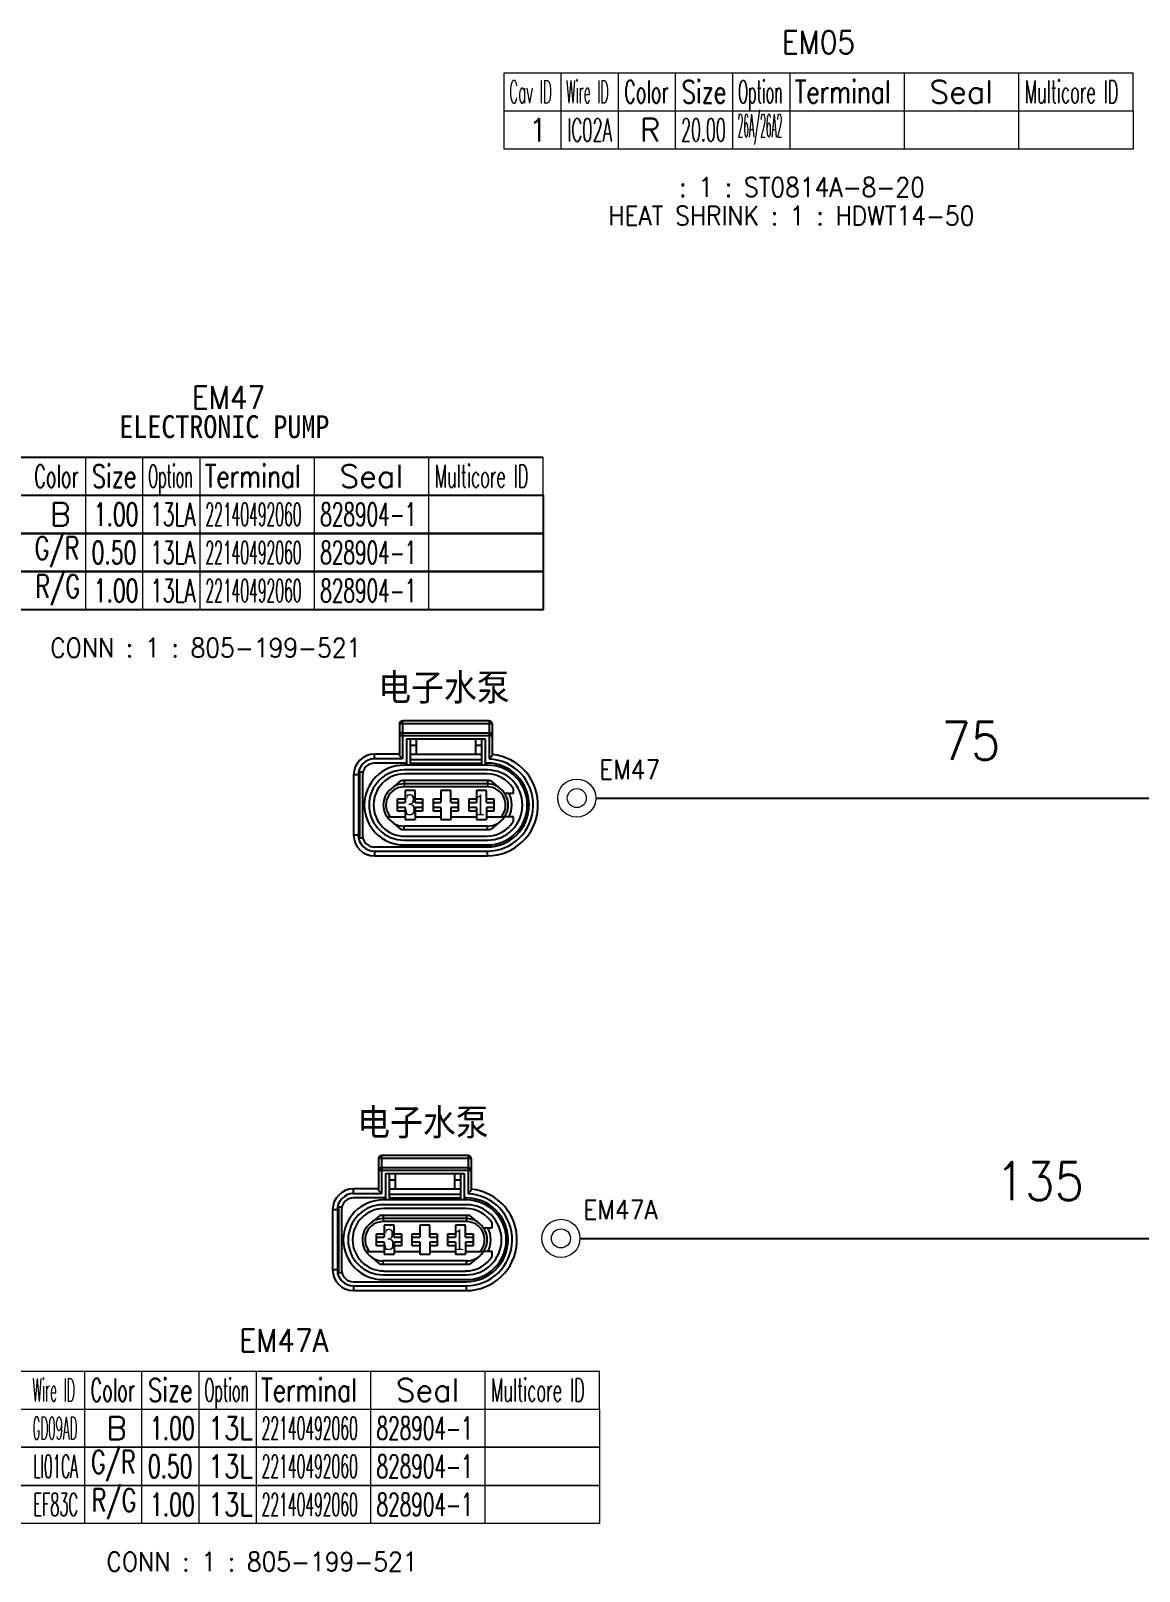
# Model space of a CAD drawing. Header units: inches. Extents: x 47316 to 59086, y 3141 to 11743.
# Drawn here: x 50552 to 50697.3, y 11028.6 to 11230.6 of the extents above; entities that cross this region are included whole.
import ezdxf

# ---------------------------------------------------------------- set-up
doc = ezdxf.new("R2010")
doc.units = ezdxf.units.IN
doc.header["$MEASUREMENT"] = 0
doc.styles.add('MtX_Times_New_Roman', font='')
doc.styles.get("Standard").update_dxf_attribs({"font": ''})
doc.styles.add('样式 100', font='SimSun.ttf', dxfattribs={"width": 0.7, "height": 3.5})
doc.styles.get('MtX_Times_New_Roman').set_extended_font_data('Times New Roman')
doc.styles.get('Standard').set_extended_font_data('SimSun')
doc.linetypes.add('_VH_FELT_TAPE', pattern='A,0.4,-0.7,["FELT",Standard,S=0.3,R=0,X=-0.5,Y=-0.15],-0.7', length=1.8)

msp = doc.modelspace()

# ---------------------------------------------------------------- linework, layer by layer
at = {"color": 102, "linetype": 'Continuous', "lineweight": 15}
for p, q in [((50614.02, 11225.12), (50696.52, 11225.12)), ((50614.02, 11220.12), (50614.02, 11225.12)), ((50614.02, 11220.12), (50696.52, 11220.12)), ((50621.52, 11215.12), (50621.52, 11220.12)), ((50629.02, 11215.12), (50629.02, 11220.12)), ((50636.52, 11215.12), (50636.52, 11220.12)), ((50644.02, 11215.12), (50644.02, 11220.12)), ((50651.52, 11215.12), (50651.52, 11220.12)), ((50666.52, 11215.12), (50666.52, 11220.12)), ((50681.52, 11215.12), (50681.52, 11220.12)), ((50559.17, 11164.71), (50559.17, 11169.71)), ((50566.67, 11164.71), (50566.67, 11169.71)), ((50574.17, 11164.71), (50574.17, 11169.71)), ((50589.17, 11164.71), (50589.17, 11169.71)), ((50604.17, 11164.71), (50604.17, 11169.71)), ((50559.17, 11159.71), (50559.17, 11164.71)), ((50566.67, 11159.71), (50566.67, 11164.71)), ((50574.17, 11159.71), (50574.17, 11164.71)), ((50589.17, 11159.71), (50589.17, 11164.71)), ((50604.17, 11159.71), (50604.17, 11164.71)), ((50559.17, 11154.71), (50559.17, 11159.71)), ((50566.67, 11154.71), (50566.67, 11159.71)), ((50574.17, 11154.71), (50574.17, 11159.71)), ((50589.17, 11154.71), (50589.17, 11159.71)), ((50604.17, 11154.71), (50604.17, 11159.71)), ((50544.04, 11054.87), (50626.54, 11054.87)), ((50544.04, 11049.87), (50626.54, 11049.87)), ((50559.04, 11044.87), (50559.04, 11049.87)), ((50566.54, 11044.87), (50566.54, 11049.87)), ((50574.04, 11044.87), (50574.04, 11049.87)), ((50581.54, 11044.87), (50581.54, 11049.87)), ((50596.54, 11044.87), (50596.54, 11049.87)), ((50611.54, 11044.87), (50611.54, 11049.87)), ((50559.04, 11039.87), (50559.04, 11044.87)), ((50566.54, 11039.87), (50566.54, 11044.87)), ((50574.04, 11039.87), (50574.04, 11044.87)), ((50581.54, 11039.87), (50581.54, 11044.87)), ((50596.54, 11039.87), (50596.54, 11044.87)), ((50611.54, 11039.87), (50611.54, 11044.87)), ((50559.04, 11034.87), (50559.04, 11039.87)), ((50566.54, 11034.87), (50566.54, 11039.87)), ((50574.04, 11034.87), (50574.04, 11039.87)), ((50581.54, 11034.87), (50581.54, 11039.87)), ((50596.54, 11034.87), (50596.54, 11039.87)), ((50611.54, 11034.87), (50611.54, 11039.87))]:
    msp.add_line(p, q, dxfattribs=at)
at = {"color": 7, "linetype": 'Continuous', "lineweight": 15}
for p, q in [((50621.52, 11220.12), (50621.52, 11225.12)), ((50629.02, 11220.12), (50629.02, 11225.12)), ((50636.52, 11220.12), (50636.52, 11225.12)), ((50644.02, 11220.12), (50644.02, 11225.12)), ((50651.52, 11220.12), (50651.52, 11225.12)), ((50666.52, 11220.12), (50666.52, 11225.12)), ((50681.52, 11220.12), (50681.52, 11225.12)), ((50696.52, 11220.12), (50696.52, 11225.12)), ((50559.17, 11169.71), (50559.17, 11174.71)), ((50566.67, 11169.71), (50566.67, 11174.71)), ((50574.17, 11169.71), (50574.17, 11174.71)), ((50589.17, 11169.71), (50589.17, 11174.71)), ((50604.17, 11169.71), (50604.17, 11174.71)), ((50619.17, 11169.71), (50619.17, 11174.71)), ((50559.04, 11049.87), (50559.04, 11054.87)), ((50566.54, 11049.87), (50566.54, 11054.87)), ((50574.04, 11049.87), (50574.04, 11054.87)), ((50581.54, 11049.87), (50581.54, 11054.87)), ((50596.54, 11049.87), (50596.54, 11054.87)), ((50611.54, 11049.87), (50611.54, 11054.87)), ((50626.54, 11049.87), (50626.54, 11054.87))]:
    msp.add_line(p, q, dxfattribs=at)
at = {"color": 0, "linetype": 'Continuous', "lineweight": -3}
for p, q in [((50536.67, 11174.71), (50619.17, 11174.71)), ((50536.67, 11169.71), (50619.17, 11169.71)), ((50612.47, 11139.74), (50600.3, 11139.74)), ((50600.3, 11139.74), (50600.3, 11135.71)), ((50612.08, 11140.13), (50600.69, 11140.13)), ((50600.69, 11140.13), (50600.69, 11135.14)), ((50600.69, 11138.57), (50612.08, 11138.57)), ((50612.08, 11140.13), (50612.08, 11135.13)), ((50612.47, 11139.74), (50612.47, 11135.68)), ((50612.47, 11138.18), (50600.3, 11138.18)), ((50601.24, 11137.79), (50611.53, 11137.79)), ((50601.24, 11137.79), (50601.24, 11134.32)), ((50601.7, 11137.79), (50601.7, 11134.32)), ((50601.7, 11136.93), (50602.48, 11136.93)), ((50602.48, 11137.79), (50602.48, 11135.76)), ((50610.28, 11137.79), (50610.28, 11135.76)), ((50610.28, 11136.93), (50611.06, 11136.93)), ((50611.06, 11137.79), (50611.06, 11134.32)), ((50611.53, 11137.79), (50611.53, 11134.32)), ((50600.3, 11135.76), (50597.02, 11135.76)), ((50597.02, 11135.14), (50597.02, 11135.76)), ((50600.69, 11135.14), (50597.02, 11135.14)), ((50601.24, 11134.59), (50597.02, 11134.59)), ((50601.7, 11135.76), (50611.06, 11135.76)), ((50611.06, 11135.03), (50601.7, 11135.03)), ((50601.7, 11134.59), (50611.06, 11134.59)), ((50611.81, 11134.59), (50611.53, 11134.59)), ((50594.92, 11133.03), (50594.29, 11133.03)), ((50594.29, 11133.03), (50594.29, 11125.15)), ((50594.92, 11133.03), (50594.92, 11125.15)), ((50595.5, 11133.38), (50595.07, 11133.38)), ((50595.07, 11133.38), (50595.07, 11124.8)), ((50595.46, 11133.03), (50595.46, 11125.15)), ((50611.84, 11134.32), (50600.92, 11134.32)), ((50611.84, 11133.69), (50600.92, 11133.69)), ((50611.77, 11133.19), (50601, 11133.19)), ((50600.45, 11132.25), (50599.17, 11131.18)), ((50611.84, 11132.29), (50600.92, 11132.29)), ((50600.92, 11132.29), (50600.92, 11131.47)), ((50611.84, 11131.86), (50600.92, 11131.86)), ((50611.84, 11131.47), (50600.92, 11131.47)), ((50602.37, 11131), (50601.04, 11131)), ((50601.04, 11131), (50601.04, 11129.42)), ((50602.37, 11129.42), (50602.37, 11131)), ((50605.72, 11131), (50605.72, 11129.42)), ((50607.05, 11131), (50605.72, 11131)), ((50607.05, 11129.42), (50607.05, 11131)), ((50610.4, 11131), (50610.4, 11129.42)), ((50611.73, 11131), (50610.4, 11131)), ((50611.73, 11129.42), (50611.73, 11131)), ((50611.84, 11132.29), (50611.84, 11131.47)), ((50613.6, 11131.18), (50612.32, 11132.25)), ((50614.09, 11130.65), (50615.24, 11130.65)), ((50615.24, 11130.65), (50615.24, 11131.26)), ((50600.07, 11129.89), (50601.04, 11129.89)), ((50600.07, 11128.29), (50600.07, 11129.89)), ((50600.07, 11129.42), (50601.04, 11129.42)), ((50601.04, 11128.76), (50600.07, 11128.76)), ((50601.04, 11128.76), (50601.04, 11127.18)), ((50602.37, 11129.89), (50603.34, 11129.89)), ((50602.37, 11129.42), (50603.34, 11129.42)), ((50603.34, 11128.76), (50602.37, 11128.76)), ((50602.37, 11128.76), (50602.37, 11127.18)), ((50603.34, 11129.89), (50603.34, 11128.29)), ((50604.75, 11128.29), (50604.75, 11129.89)), ((50604.75, 11129.89), (50605.72, 11129.89)), ((50604.75, 11129.42), (50605.72, 11129.42)), ((50605.72, 11128.76), (50604.75, 11128.76)), ((50605.72, 11128.76), (50605.72, 11127.18)), ((50607.05, 11129.89), (50608.02, 11129.89)), ((50607.05, 11129.42), (50608.02, 11129.42)), ((50607.05, 11128.76), (50607.05, 11127.18)), ((50608.02, 11128.76), (50607.05, 11128.76)), ((50608.02, 11129.89), (50608.02, 11128.29)), ((50609.43, 11128.29), (50609.43, 11129.89)), ((50609.43, 11129.89), (50610.4, 11129.89)), ((50609.43, 11129.42), (50610.4, 11129.42)), ((50610.4, 11128.76), (50609.43, 11128.76)), ((50610.4, 11128.76), (50610.4, 11127.18)), ((50611.73, 11129.89), (50612.7, 11129.89)), ((50611.73, 11129.42), (50612.7, 11129.42)), ((50611.73, 11128.76), (50611.73, 11127.18)), ((50612.7, 11128.76), (50611.73, 11128.76)), ((50612.7, 11129.89), (50612.7, 11128.29)), ((50601.04, 11127.49), (50598.71, 11127.49)), ((50599.17, 11127), (50600.45, 11125.93)), ((50601.04, 11128.29), (50600.07, 11128.29)), ((50611.84, 11126.32), (50600.92, 11126.32)), ((50600.92, 11125.89), (50600.92, 11126.32)), ((50601.04, 11127.18), (50602.37, 11127.18)), ((50603.34, 11128.29), (50602.37, 11128.29)), ((50605.72, 11127.49), (50602.37, 11127.49)), ((50605.72, 11128.29), (50604.75, 11128.29)), ((50605.72, 11127.18), (50607.05, 11127.18)), ((50608.02, 11128.29), (50607.05, 11128.29)), ((50610.4, 11127.49), (50607.05, 11127.49)), ((50610.4, 11128.29), (50609.43, 11128.29)), ((50610.4, 11127.18), (50611.73, 11127.18)), ((50612.7, 11128.29), (50611.73, 11128.29)), ((50614.06, 11127.49), (50611.73, 11127.49)), ((50611.84, 11125.89), (50611.84, 11126.32)), ((50613.6, 11127), (50612.32, 11125.93)), ((50615.24, 11127.53), (50614.09, 11127.53)), ((50615.24, 11126.92), (50615.24, 11127.53)), ((50594.92, 11125.15), (50594.29, 11125.15)), ((50595.07, 11124.8), (50595.5, 11124.8)), ((50600.92, 11125.89), (50611.84, 11125.89)), ((50600.92, 11124.49), (50611.84, 11124.49)), ((50601, 11125), (50611.77, 11125)), ((50597.02, 11123.59), (50611.81, 11123.59)), ((50597.02, 11123.05), (50611.81, 11123.05)), ((50597.02, 11123.05), (50597.02, 11122.42)), ((50597.02, 11122.42), (50611.81, 11122.42)), ((50600.92, 11123.86), (50611.84, 11123.86)), ((50611.81, 11123.05), (50611.81, 11122.42)), ((50609.71, 11082.73), (50597.55, 11082.73)), ((50597.55, 11082.73), (50597.55, 11078.7)), ((50609.32, 11083.12), (50597.94, 11083.12)), ((50597.94, 11083.12), (50597.94, 11078.12)), ((50609.32, 11083.12), (50609.32, 11078.12)), ((50609.71, 11082.73), (50609.71, 11078.67)), ((50609.71, 11081.17), (50597.55, 11081.17)), ((50597.94, 11081.56), (50609.32, 11081.56)), ((50598.48, 11080.78), (50608.78, 11080.78)), ((50598.48, 11080.78), (50598.48, 11077.3)), ((50598.95, 11080.78), (50598.95, 11077.3)), ((50598.95, 11079.92), (50599.73, 11079.92)), ((50599.73, 11080.78), (50599.73, 11078.75)), ((50607.53, 11080.78), (50607.53, 11078.75)), ((50607.53, 11079.92), (50608.31, 11079.92)), ((50608.31, 11080.78), (50608.31, 11077.3)), ((50608.78, 11080.78), (50608.78, 11077.3)), ((50597.55, 11078.75), (50594.27, 11078.75)), ((50594.27, 11078.12), (50594.27, 11078.75)), ((50597.94, 11078.12), (50594.27, 11078.12)), ((50598.95, 11078.75), (50608.31, 11078.75)), ((50608.31, 11078.02), (50598.95, 11078.02)), ((50592.16, 11076.02), (50591.54, 11076.02)), ((50591.54, 11076.02), (50591.54, 11068.14)), ((50592.16, 11076.02), (50592.16, 11068.14)), ((50592.75, 11076.37), (50592.32, 11076.37)), ((50592.32, 11076.37), (50592.32, 11067.79)), ((50592.71, 11076.02), (50592.71, 11068.14)), ((50598.48, 11077.58), (50594.27, 11077.58)), ((50609.09, 11077.3), (50598.17, 11077.3)), ((50609.09, 11076.68), (50598.17, 11076.68)), ((50609.01, 11076.17), (50598.25, 11076.17)), ((50598.95, 11077.58), (50608.31, 11077.58)), ((50609.05, 11077.58), (50608.78, 11077.58)), ((50597.69, 11075.24), (50596.42, 11074.17)), ((50609.09, 11075.28), (50598.17, 11075.28)), ((50598.17, 11075.28), (50598.17, 11074.46)), ((50609.09, 11074.85), (50598.17, 11074.85)), ((50609.09, 11074.46), (50598.17, 11074.46)), ((50599.61, 11073.99), (50598.29, 11073.99)), ((50598.29, 11073.99), (50598.29, 11072.41)), ((50599.61, 11072.41), (50599.61, 11073.99)), ((50602.97, 11073.99), (50602.97, 11072.41)), ((50604.29, 11073.99), (50602.97, 11073.99)), ((50604.29, 11072.41), (50604.29, 11073.99)), ((50607.65, 11073.99), (50607.65, 11072.41)), ((50608.97, 11073.99), (50607.65, 11073.99)), ((50608.97, 11072.41), (50608.97, 11073.99)), ((50609.09, 11075.28), (50609.09, 11074.46)), ((50610.84, 11074.17), (50609.57, 11075.24)), ((50612.48, 11073.64), (50612.48, 11074.25)), ((50597.31, 11072.88), (50598.29, 11072.88)), ((50597.31, 11071.28), (50597.31, 11072.88)), ((50597.31, 11072.41), (50598.29, 11072.41)), ((50599.61, 11072.88), (50600.59, 11072.88)), ((50599.61, 11072.41), (50600.59, 11072.41)), ((50600.59, 11072.88), (50600.59, 11071.28)), ((50601.99, 11071.28), (50601.99, 11072.88)), ((50601.99, 11072.88), (50602.97, 11072.88)), ((50601.99, 11072.41), (50602.97, 11072.41)), ((50604.29, 11072.88), (50605.27, 11072.88)), ((50604.29, 11072.41), (50605.27, 11072.41)), ((50605.27, 11072.88), (50605.27, 11071.28)), ((50606.67, 11071.28), (50606.67, 11072.88)), ((50606.67, 11072.88), (50607.65, 11072.88)), ((50606.67, 11072.41), (50607.65, 11072.41)), ((50608.97, 11072.88), (50609.95, 11072.88)), ((50608.97, 11072.41), (50609.95, 11072.41)), ((50609.95, 11072.88), (50609.95, 11071.28)), ((50611.33, 11073.64), (50612.48, 11073.64)), ((50598.29, 11070.48), (50595.96, 11070.48)), ((50596.42, 11069.99), (50597.69, 11068.92)), ((50598.29, 11071.75), (50597.31, 11071.75)), ((50598.29, 11071.28), (50597.31, 11071.28)), ((50598.29, 11071.75), (50598.29, 11070.17)), ((50598.29, 11070.17), (50599.61, 11070.17)), ((50600.59, 11071.75), (50599.61, 11071.75)), ((50599.61, 11071.75), (50599.61, 11070.17)), ((50600.59, 11071.28), (50599.61, 11071.28)), ((50602.97, 11070.48), (50599.61, 11070.48)), ((50602.97, 11071.75), (50601.99, 11071.75)), ((50602.97, 11071.28), (50601.99, 11071.28)), ((50602.97, 11071.75), (50602.97, 11070.17)), ((50602.97, 11070.17), (50604.29, 11070.17)), ((50604.29, 11071.75), (50604.29, 11070.17)), ((50605.27, 11071.75), (50604.29, 11071.75)), ((50605.27, 11071.28), (50604.29, 11071.28)), ((50607.65, 11070.48), (50604.29, 11070.48)), ((50607.65, 11071.75), (50606.67, 11071.75)), ((50607.65, 11071.28), (50606.67, 11071.28)), ((50607.65, 11071.75), (50607.65, 11070.17)), ((50607.65, 11070.17), (50608.97, 11070.17)), ((50608.97, 11071.75), (50608.97, 11070.17)), ((50609.95, 11071.75), (50608.97, 11071.75)), ((50609.95, 11071.28), (50608.97, 11071.28)), ((50611.3, 11070.48), (50608.97, 11070.48)), ((50610.84, 11069.99), (50609.57, 11068.92)), ((50612.48, 11070.52), (50611.33, 11070.52)), ((50612.48, 11069.91), (50612.48, 11070.52)), ((50592.16, 11068.14), (50591.54, 11068.14)), ((50592.32, 11067.79), (50592.75, 11067.79)), ((50609.09, 11069.31), (50598.17, 11069.31)), ((50598.17, 11068.88), (50598.17, 11069.31)), ((50598.17, 11068.88), (50609.09, 11068.88)), ((50598.25, 11067.98), (50609.01, 11067.98)), ((50609.09, 11068.88), (50609.09, 11069.31)), ((50594.27, 11066.58), (50609.05, 11066.58)), ((50594.27, 11066.03), (50609.05, 11066.03)), ((50594.27, 11066.03), (50594.27, 11065.41)), ((50598.17, 11067.48), (50609.09, 11067.48)), ((50598.17, 11066.85), (50609.09, 11066.85)), ((50609.05, 11066.03), (50609.05, 11065.41)), ((50594.27, 11065.41), (50609.05, 11065.41))]:
    msp.add_line(p, q, dxfattribs=at)
at = {"color": 142, "linetype": '_VH_FELT_TAPE', "lineweight": -3, "ltscale": 5}
for p, q in [((50626.06, 11130), (50724, 11130)), ((50623.98, 11072.26), (50743.29, 11072.26))]:
    msp.add_line(p, q, dxfattribs=at)
at = {"color": 102, "linetype": 'Continuous', "lineweight": 15}
for points in [[(50614.02, 11215.12), (50614.02, 11220.12), (50696.52, 11220.12), (50696.52, 11215.12)], [(50544.04, 11044.87), (50544.04, 11049.87), (50626.54, 11049.87), (50626.54, 11044.87)], [(50544.04, 11039.87), (50544.04, 11044.87), (50626.54, 11044.87), (50626.54, 11039.87)], [(50544.04, 11034.87), (50544.04, 11039.87), (50626.54, 11039.87), (50626.54, 11034.87)]]:
    msp.add_lwpolyline(points, close=True, dxfattribs=at)
at = {"color": 0, "linetype": 'Continuous', "lineweight": -3}
for points in [[(50536.67, 11164.71), (50536.67, 11169.71), (50619.17, 11169.71), (50619.17, 11164.71)], [(50536.67, 11159.71), (50536.67, 11164.71), (50619.17, 11164.71), (50619.17, 11159.71)], [(50536.67, 11154.71), (50536.67, 11159.71), (50619.17, 11159.71), (50619.17, 11154.71)]]:
    msp.add_lwpolyline(points, close=True, dxfattribs=at)
at = {"color": 40, "linetype": 'Continuous', "lineweight": 15}
for centre, radius in [((50623.56, 11130), 2.5), ((50623.56, 11130), 1.25), ((50621.48, 11072.26), 2.5), ((50621.48, 11072.26), 1.25)]:
    msp.add_circle(centre, radius, dxfattribs=at)
at = {"color": 0, "linetype": 'Continuous', "lineweight": -3}
for centre, radius, start, end in [((50600.69, 11139.74), 0.39, 90, 180), ((50600.69, 11138.18), 0.39, 90, 180), ((50612.08, 11139.74), 0.39, 0, 90), ((50612.08, 11138.18), 0.39, 0, 90), ((50597.02, 11133.03), 2.73, 90, 180), ((50597.02, 11133.03), 2.11, 90, 180), ((50597.02, 11133.03), 1.56, 90, 180), ((50611.81, 11129.09), 6.67, 270, 84.2343), ((50611.81, 11129.09), 6.04, 270, 87.4116), ((50611.81, 11129.09), 5.5, 270, 90), ((50600.92, 11129.09), 5.23, 90, 270), ((50600.92, 11129.09), 4.6, 90, 270), ((50601, 11129.09), 4.09, 90, 270), ((50611.77, 11129.09), 4.09, 32.0464, 90), ((50611.84, 11129.09), 5.23, 270, 90), ((50611.84, 11129.09), 4.6, 270, 90), ((50600.92, 11129.09), 2.73, 130, 230), ((50600.92, 11129.09), 2.38, 90, 222.2318), ((50600.92, 11129.09), 2.77, 90, 120.3724), ((50600.92, 11129.09), 3.2, 90, 98.6119), ((50611.84, 11129.09), 3.2, 81.3881, 90), ((50611.84, 11129.09), 2.77, 59.6276, 90), ((50611.84, 11129.09), 2.38, 317.7682, 90), ((50611.84, 11129.09), 2.73, 310, 50), ((50611.84, 11129.09), 3.2, 330.8036, 29.1964), ((50600.92, 11129.09), 2.77, 239.6276, 270), ((50611.77, 11129.09), 4.09, 270, 327.9536), ((50611.84, 11129.09), 2.77, 270, 300.3724), ((50597.02, 11125.15), 2.73, 180, 270), ((50597.02, 11125.15), 2.11, 180, 270), ((50597.02, 11125.15), 1.56, 180, 270), ((50600.92, 11129.09), 3.2, 261.3881, 270), ((50611.84, 11129.09), 3.2, 270, 278.6119), ((50597.94, 11082.73), 0.39, 90, 180), ((50609.32, 11082.73), 0.39, 0, 90), ((50597.94, 11081.17), 0.39, 90, 180), ((50609.32, 11081.17), 0.39, 0, 90), ((50594.27, 11076.02), 2.73, 90, 180), ((50594.27, 11076.02), 2.11, 90, 180), ((50609.05, 11072.08), 6.67, 270, 84.2343), ((50609.05, 11072.08), 6.04, 270, 87.4116), ((50594.27, 11076.02), 1.56, 90, 180), ((50598.17, 11072.08), 5.23, 90, 270), ((50598.17, 11072.08), 4.6, 90, 270), ((50598.25, 11072.08), 4.09, 90, 270), ((50609.01, 11072.08), 4.09, 32.0464, 90), ((50609.05, 11072.08), 5.5, 270, 90), ((50609.09, 11072.08), 5.23, 270, 90), ((50609.09, 11072.08), 4.6, 270, 90), ((50598.17, 11072.08), 2.73, 130, 230), ((50598.17, 11072.08), 2.38, 90, 222.2318), ((50598.17, 11072.08), 2.77, 90, 120.3724), ((50598.17, 11072.08), 3.2, 90, 98.6119), ((50609.09, 11072.08), 3.2, 81.3881, 90), ((50609.09, 11072.08), 2.77, 59.6276, 90), ((50609.09, 11072.08), 2.38, 317.7682, 90), ((50609.09, 11072.08), 2.73, 310, 50), ((50609.09, 11072.08), 3.2, 330.8036, 29.1964), ((50609.01, 11072.08), 4.09, 270, 327.9536), ((50594.27, 11068.14), 2.73, 180, 270), ((50594.27, 11068.14), 2.11, 180, 270), ((50594.27, 11068.14), 1.56, 180, 270), ((50598.17, 11072.08), 2.77, 239.6276, 270), ((50598.17, 11072.08), 3.2, 261.3881, 270), ((50609.09, 11072.08), 2.77, 270, 300.3724), ((50609.09, 11072.08), 3.2, 270, 278.6119)]:
    msp.add_arc(centre, radius, start, end, dxfattribs=at)
for points, start_tangent, end_tangent in [([(50600.69, 11135.14), (50600.56, 11135.3), (50600.5, 11135.38), (50600.44, 11135.46), (50600.39, 11135.54), (50600.34, 11135.61), (50600.31, 11135.67), (50600.3, 11135.69), (50600.3, 11135.71)], (-0.620174, 0.784465), (0, 1)), ([(50612.47, 11135.68), (50612.46, 11135.63), (50612.43, 11135.58), (50612.38, 11135.51), (50612.33, 11135.44), (50612.21, 11135.29), (50612.08, 11135.13)], (0, -1), (-0.633619, -0.773646)), ([(50597.94, 11078.12), (50597.81, 11078.29), (50597.74, 11078.37), (50597.68, 11078.45), (50597.63, 11078.52), (50597.59, 11078.59), (50597.56, 11078.65), (50597.55, 11078.68), (50597.55, 11078.7)], (-0.620174, 0.784465), (0, 1)), ([(50609.71, 11078.67), (50609.7, 11078.62), (50609.67, 11078.57), (50609.63, 11078.5), (50609.58, 11078.43), (50609.46, 11078.28), (50609.32, 11078.12)], (0, -1), (-0.633619, -0.773646))]:
    msp.add_spline(points, degree=3, dxfattribs=dict(at, start_tangent=start_tangent, end_tangent=end_tangent))

# ---------------------------------------------------------------- texts
at = {"color": 0, "lineweight": -3, "width": 0.9}
for p in [(50597.52, 11142.77), (50594.76, 11085.75)]:
    msp.add_text('电子水泵', height=3.51, dxfattribs=at).set_placement(p)
at = {"color": 0, "lineweight": -3, "style": 'MtX_Times_New_Roman', "width": 0.7}
for s, p in [('3', (50601.04, 11127.77)), ('1', (50610.17, 11127.76)), ('3', (50598.28, 11070.76)), ('1', (50607.42, 11070.75))]:
    msp.add_text(s, height=2.73, dxfattribs=at).set_placement(p)
at = {"color": 6, "linetype": 'Continuous', "lineweight": 20, "char_height": 3, "attachment_point": 1, "style": '样式 100'}
for s, insert, width in [('\\Fromans.shx;\\W0.9000000000;\\T1.0000000000;\\o\\lEM05', (50650.45, 11230.62), 10.6714), ('\\Fromans.shx;\\W0.9000000000;\\T1.0000000000;\\o\\lEM47', (50573.1, 11184.03), 10.6714), ('\\f黑体|b0|i0|c1|p0;\\W0.9000000000;\\T1.0000000000;\\o\\lELECTRONIC PUMP', (50563.57, 11180.21), 29.1236), ('\\Fromans.shx;\\W0.9000000000;\\T1.0000000000;\\o\\lEM47A', (50579.32, 11060.37), 12.9857)]:
    msp.add_mtext(s, dxfattribs=dict(at, insert=insert, width=width))
at = {"color": 7, "linetype": 'Continuous', "lineweight": 15, "char_height": 3, "attachment_point": 1, "style": '样式 100'}
for s, insert, width in [('\\Fromans.shx;\\W0.4292452830;\\T1.0000000000;\\o\\lCav ID', (50614.71, 11224.12), 6.5), ('\\Fromans.shx;\\W0.4026548673;\\T1.0000000000;\\o\\lWire ID', (50622.14, 11224.12), 6.5), ('\\Fromans.shx;\\W0.5687500000;\\T1.0000000000;\\o\\lColor', (50629.77, 11224.12), 6.5), ('\\Fromans.shx;\\W0.7222222222;\\T1.0000000000;\\o\\lSize', (50637.33, 11224.12), 6.5), ('\\Fromans.shx;\\W0.4595959596;\\T1.0000000000;\\o\\lOption', (50644.72, 11224.12), 6.5), ('\\Fromans.shx;\\W0.7480916031;\\T1.0000000000;\\o\\lTerminal', (50652.13, 11224.12), 14), ('\\Fromans.shx;\\W1.0000000000;\\T1.0000000000;\\o\\lSeal', (50669.81, 11224.12), 9.2857), ('\\Fromans.shx;\\W0.5185185185;\\T1.0000000000;\\o\\lMulticore ID', (50682.32, 11224.12), 14), ('\\Fromans.shx;\\W1.0000000000;\\T1.0000000000;\\o\\l1', (50617.2, 11219.12), 2.8571), ('\\Fromans.shx;\\W0.5687500000;\\T1.0000000000;\\o\\lColor', (50552.41, 11173.71), 6.5), ('\\Fromans.shx;\\W0.7222222222;\\T1.0000000000;\\o\\lSize', (50559.98, 11173.71), 6.5), ('\\Fromans.shx;\\W0.4595959596;\\T1.0000000000;\\o\\lOption', (50567.36, 11173.71), 6.5), ('\\Fromans.shx;\\W0.7480916031;\\T1.0000000000;\\o\\lTerminal', (50574.77, 11173.71), 14), ('\\Fromans.shx;\\W1.0000000000;\\T1.0000000000;\\o\\lSeal', (50592.45, 11173.71), 9.2857), ('\\Fromans.shx;\\W0.5185185185;\\T1.0000000000;\\o\\lMulticore ID', (50604.96, 11173.71), 14), ('\\Fromans.shx;\\W0.4026548673;\\T1.0000000000;\\o\\lWire ID', (50552.16, 11053.87), 6.5), ('\\Fromans.shx;\\W0.5687500000;\\T1.0000000000;\\o\\lColor', (50559.79, 11053.87), 6.5), ('\\Fromans.shx;\\W0.7222222222;\\T1.0000000000;\\o\\lSize', (50567.35, 11053.87), 6.5), ('\\Fromans.shx;\\W0.4595959596;\\T1.0000000000;\\o\\lOption', (50574.74, 11053.87), 6.5), ('\\Fromans.shx;\\W0.7480916031;\\T1.0000000000;\\o\\lTerminal', (50582.15, 11053.87), 14), ('\\Fromans.shx;\\W1.0000000000;\\T1.0000000000;\\o\\lSeal', (50599.83, 11053.87), 9.2857), ('\\Fromans.shx;\\W0.5185185185;\\T1.0000000000;\\o\\lMulticore ID', (50612.34, 11053.87), 14)]:
    msp.add_mtext(s, dxfattribs=dict(at, insert=insert, width=width))
at = {"color": 140, "linetype": 'Continuous', "lineweight": 15, "char_height": 3, "attachment_point": 1, "style": '样式 100'}
for s, insert, width in [('\\Fromans.shx;\\W0.2879746835;\\T1.0000000000;\\o\\l26A/26A2', (50644.65, 11219.69), 6.5), ('\\Fromans.shx;\\W1.0000000000;\\T1.0000000000;\\o\\lR', (50631.84, 11219.12), 3), ('\\Fromans.shx;\\W1.0000000000;\\T1.0000000000;\\o\\lB', (50554.49, 11168.71), 3), ('\\Fromans.shx;\\W0.6066666667;\\T1.0000000000;\\o\\l13LA', (50567.69, 11168.71), 6.5), ('\\Fromans.shx;\\W0.5903614458;\\T1.0000000000;\\o\\l828904-1', (50589.92, 11168.71), 14), ('\\Fromans.shx;\\W0.7109375000;\\T1.0000000000;\\o\\lG/R', (50552.47, 11164.28), 6.5), ('\\Fromans.shx;\\W0.6066666667;\\T1.0000000000;\\o\\l13LA', (50567.69, 11163.71), 6.5), ('\\Fromans.shx;\\W0.5903614458;\\T1.0000000000;\\o\\l828904-1', (50589.92, 11163.71), 14), ('\\Fromans.shx;\\W0.7109375000;\\T1.0000000000;\\o\\lR/G', (50552.57, 11159.28), 6.5), ('\\Fromans.shx;\\W0.6066666667;\\T1.0000000000;\\o\\l13LA', (50567.69, 11158.71), 6.5), ('\\Fromans.shx;\\W0.5903614458;\\T1.0000000000;\\o\\l828904-1', (50589.92, 11158.71), 14), ('\\Fromans.shx;\\W1.0000000000;\\T1.0000000000;\\o\\lB', (50561.87, 11048.87), 3), ('\\Fromans.shx;\\W0.7982456140;\\T1.0000000000;\\o\\l13L', (50575.23, 11048.87), 6.5), ('\\Fromans.shx;\\W0.5903614458;\\T1.0000000000;\\o\\l828904-1', (50597.3, 11048.87), 14), ('\\Fromans.shx;\\W0.7109375000;\\T1.0000000000;\\o\\lG/R', (50559.85, 11044.44), 6.5), ('\\Fromans.shx;\\W0.7982456140;\\T1.0000000000;\\o\\l13L', (50575.23, 11043.87), 6.5), ('\\Fromans.shx;\\W0.5903614458;\\T1.0000000000;\\o\\l828904-1', (50597.3, 11043.87), 14), ('\\Fromans.shx;\\W0.7109375000;\\T1.0000000000;\\o\\lR/G', (50559.95, 11039.44), 6.5), ('\\Fromans.shx;\\W0.7982456140;\\T1.0000000000;\\o\\l13L', (50575.23, 11038.87), 6.5), ('\\Fromans.shx;\\W0.5903614458;\\T1.0000000000;\\o\\l828904-1', (50597.3, 11038.87), 14)]:
    msp.add_mtext(s, dxfattribs=dict(at, insert=insert, width=width))
at = {"color": 21, "linetype": 'Continuous', "lineweight": 15, "attachment_point": 1, "style": '样式 100'}
for s, insert, char_height, width in [('\\Fromans.shx;\\W0.5229885057;\\T1.0000000000;\\o\\lIC02A', (50622.32, 11219.12), 3, 6.5), ('\\Fromans.shx;\\W0.5055555556;\\T1.0000000000;\\o\\l20.00', (50637.24, 11219.12), 3, 6.5), ('\\Fromans.shx;\\W0.6500000000;\\T1.0000000000;\\o\\l1.00', (50560.22, 11168.71), 3, 6.5), ('\\Fromans.shx;\\W0.4454545455;\\T1.0000000000;\\o\\l22140492060', (50574.86, 11168.71), 3, 14), ('\\Fromans.shx;\\W0.6500000000;\\T1.0000000000;\\o\\l0.50', (50559.95, 11163.71), 3, 6.5), ('\\Fromans.shx;\\W0.4454545455;\\T1.0000000000;\\o\\l22140492060', (50574.86, 11163.71), 3, 14), ('\\Fromans.shx;\\W0.6500000000;\\T1.0000000000;\\o\\l1.00', (50560.22, 11158.71), 3, 6.5), ('\\Fromans.shx;\\W0.4454545455;\\T1.0000000000;\\o\\l22140492060', (50574.86, 11158.71), 3, 14), ('\\Fromans.shx;\\W0.9000000000;\\T1.0000000000;\\o\\lEM47', (50626.49, 11135), 2.5, 8.8929), ('\\Fromans.shx;\\W0.9000000000;\\T1.0000000000;\\o\\lEM47A', (50624.41, 11077.26), 2.5, 10.8214), ('\\Fromans.shx;\\W0.3760330579;\\T1.0000000000;\\o\\lGD09AD', (50552.21, 11048.87), 3, 6.5), ('\\Fromans.shx;\\W0.6500000000;\\T1.0000000000;\\o\\l1.00', (50567.6, 11048.87), 3, 6.5), ('\\Fromans.shx;\\W0.4454545455;\\T1.0000000000;\\o\\l22140492060', (50582.24, 11048.87), 3, 14), ('\\Fromans.shx;\\W0.4375000000;\\T1.0000000000;\\o\\lLI01CA', (50552.29, 11043.87), 3, 6.5), ('\\Fromans.shx;\\W0.6500000000;\\T1.0000000000;\\o\\l0.50', (50567.32, 11043.87), 3, 6.5), ('\\Fromans.shx;\\W0.4454545455;\\T1.0000000000;\\o\\l22140492060', (50582.24, 11043.87), 3, 14), ('\\Fromans.shx;\\W0.4642857143;\\T1.0000000000;\\o\\lEF83C', (50552.31, 11038.87), 3, 6.5), ('\\Fromans.shx;\\W0.6500000000;\\T1.0000000000;\\o\\l1.00', (50567.6, 11038.87), 3, 6.5), ('\\Fromans.shx;\\W0.4454545455;\\T1.0000000000;\\o\\l22140492060', (50582.24, 11038.87), 3, 14)]:
    msp.add_mtext(s, dxfattribs=dict(at, insert=insert, char_height=char_height, width=width))
at = {"color": 42, "linetype": 'Continuous', "lineweight": 15, "char_height": 2.5, "attachment_point": 1, "style": '样式 100'}
for s, insert, width in [('\\Fromans.shx;\\W0.9000000000;\\T1.0000000000;\\o\\l : 1 : ST0814A-8-20', (50635.45, 11211.37), 39.6429), ('\\Fromans.shx;\\W0.9000000000;\\T1.0000000000;\\o\\lHEAT SHRINK : 1 : HDWT14-50', (50627.68, 11207.62), 56.0357), ('\\Fromans.shx;\\W0.9000000000;\\T1.0000000000;\\o\\lCONN : 1 : 805-199-521', (50554.51, 11150.96), 47.4643), ('\\Fromans.shx;\\W0.9000000000;\\T1.0000000000;\\o\\lCONN : 1 : 805-199-521', (50561.88, 11031.12), 47.4643)]:
    msp.add_mtext(s, dxfattribs=dict(at, insert=insert, width=width))
at = {"color": 7, "linetype": '_VH_FELT_TAPE', "lineweight": 18, "ltscale": 5, "char_height": 5, "attachment_point": 1, "style": '样式 100'}
for s, insert, width in [('\\Fromans.shx;\\W0.9000000000;\\T1.0000000000;\\o\\l75', (50671.39, 11140), 8.5714), ('\\Fromans.shx;\\W0.9000000000;\\T1.0000000000;\\o\\l135', (50678.49, 11082.26), 12.8571)]:
    msp.add_mtext(s, dxfattribs=dict(at, insert=insert, width=width))

doc.saveas('drawing.dxf')
